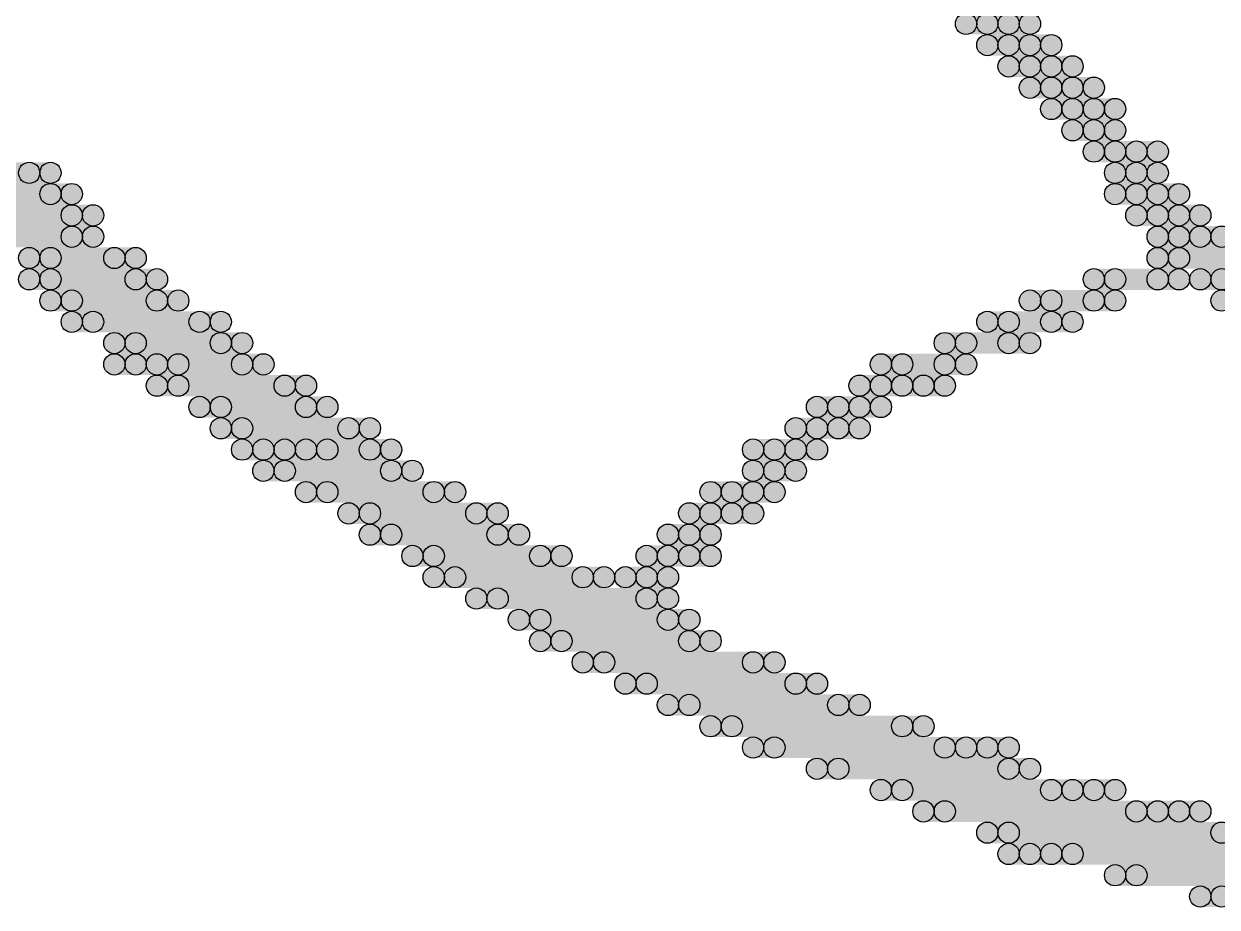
# Model space of a CAD drawing. Header units: millimetres. Extents: x 0 to 137, y 0 to 37.
# Drawn here: x 128.238 to 129.662, y 2.426 to 3.48 of the extents above; entities that cross this region are included whole.
import ezdxf

# ---------------------------------------------------------------- set-up
doc = ezdxf.new("R2010")
doc.units = ezdxf.units.MM
doc.layers.add('TopLayer', color=1, linetype='Continuous')
doc.layers.add('TopSolder', color=216, linetype='Continuous')

msp = doc.modelspace()

# ---------------------------------------------------------------- hatches: boundary and pattern name
at = {"layer": 'TopLayer'}
h = msp.add_hatch(color=1, dxfattribs=at)
edge = h.paths.add_edge_path()
edge.add_arc((129.3876, 3.4798), 0.0127, 0, 360)
for points in [[(129.3876, 3.4671), (129.3876, 3.4925), (129.4384, 3.4925), (129.4384, 3.4671)], [(129.413, 3.4417), (129.413, 3.4671), (129.4638, 3.4671), (129.4638, 3.4417)], [(129.4384, 3.4163), (129.4384, 3.4417), (129.4892, 3.4417), (129.4892, 3.4163)], [(129.4638, 3.3909), (129.4638, 3.4163), (129.5146, 3.4163), (129.5146, 3.3909)], [(129.4892, 3.3655), (129.4892, 3.3909), (129.54, 3.3909), (129.54, 3.3655)], [(129.5146, 3.3401), (129.5146, 3.3655), (129.54, 3.3655), (129.54, 3.3401)], [(129.54, 3.3147), (129.54, 3.3401), (129.5908, 3.3401), (129.5908, 3.3147)], [(128.143, 3.2893), (128.143, 3.3147), (128.27, 3.3147), (128.27, 3.2893)], [(129.5654, 3.2893), (129.5654, 3.3147), (129.5908, 3.3147), (129.5908, 3.2893)], [(128.1684, 3.2639), (128.1684, 3.2893), (128.2954, 3.2893), (128.2954, 3.2639)], [(129.5654, 3.2639), (129.5654, 3.2893), (129.6162, 3.2893), (129.6162, 3.2639)], [(128.1684, 3.2385), (128.1684, 3.2639), (128.3208, 3.2639), (128.3208, 3.2385)], [(129.5908, 3.2385), (129.5908, 3.2639), (129.6416, 3.2639), (129.6416, 3.2385)], [(128.2192, 3.2131), (128.2192, 3.2385), (128.3208, 3.2385), (128.3208, 3.2131)], [(129.6162, 3.2131), (129.6162, 3.2385), (129.667, 3.2385), (129.667, 3.2131)], [(128.27, 3.1877), (128.27, 3.2131), (128.3716, 3.2131), (128.3716, 3.1877)], [(129.6162, 3.1877), (129.6162, 3.2131), (129.7178, 3.2131), (129.7178, 3.1877)], [(128.27, 3.1623), (128.27, 3.1877), (128.397, 3.1877), (128.397, 3.1623)], [(129.54, 3.1623), (129.54, 3.1877), (129.6162, 3.1877), (129.6162, 3.1623)], [(128.2954, 3.1369), (128.2954, 3.1623), (128.4224, 3.1623), (128.4224, 3.1369)], [(129.4638, 3.1369), (129.4638, 3.1623), (129.54, 3.1623), (129.54, 3.1369)], [(128.3208, 3.1115), (128.3208, 3.1369), (128.4732, 3.1369), (128.4732, 3.1115)], [(129.413, 3.1115), (129.413, 3.1369), (129.4892, 3.1369), (129.4892, 3.1115)], [(128.3716, 3.0861), (128.3716, 3.1115), (128.4986, 3.1115), (128.4986, 3.0861)], [(129.3622, 3.0861), (129.3622, 3.1115), (129.4384, 3.1115), (129.4384, 3.0861)], [(128.3716, 3.0607), (128.3716, 3.0861), (128.397, 3.0861), (128.397, 3.0607)], [(128.4224, 3.0607), (128.4224, 3.0861), (128.524, 3.0861), (128.524, 3.0607)], [(129.286, 3.0607), (129.286, 3.0861), (129.3622, 3.0861), (129.3622, 3.0607)], [(128.4224, 3.0353), (128.4224, 3.0607), (128.5748, 3.0607), (128.5748, 3.0353)], [(129.2606, 3.0353), (129.2606, 3.0607), (129.286, 3.0607), (129.286, 3.0353)], [(129.3114, 3.0353), (129.3114, 3.0607), (129.3368, 3.0607), (129.3368, 3.0353)], [(128.4732, 3.0099), (128.4732, 3.0353), (128.6002, 3.0353), (128.6002, 3.0099)], [(129.2098, 3.0099), (129.2098, 3.0353), (129.2606, 3.0353), (129.2606, 3.0099)], [(128.4986, 2.9845), (128.4986, 3.0099), (128.651, 3.0099), (128.651, 2.9845)], [(129.1844, 2.9845), (129.1844, 3.0099), (129.2352, 3.0099), (129.2352, 2.9845)], [(128.524, 2.9591), (128.524, 2.9845), (128.5748, 2.9845), (128.5748, 2.9591)], [(128.6002, 2.9591), (128.6002, 2.9845), (128.6764, 2.9845), (128.6764, 2.9591)], [(129.1336, 2.9591), (129.1336, 2.9845), (129.1844, 2.9845), (129.1844, 2.9591)], [(128.5494, 2.9337), (128.5494, 2.9591), (128.7018, 2.9591), (128.7018, 2.9337)], [(129.1336, 2.9337), (129.1336, 2.9591), (129.159, 2.9591), (129.159, 2.9337)], [(128.6002, 2.9083), (128.6002, 2.9337), (128.7526, 2.9337), (128.7526, 2.9083)], [(129.0828, 2.9083), (129.0828, 2.9337), (129.1336, 2.9337), (129.1336, 2.9083)], [(128.651, 2.8829), (128.651, 2.9083), (128.8034, 2.9083), (128.8034, 2.8829)], [(129.0574, 2.8829), (129.0574, 2.9083), (129.1082, 2.9083), (129.1082, 2.8829)], [(128.6764, 2.8575), (128.6764, 2.8829), (128.8288, 2.8829), (128.8288, 2.8575)], [(129.032, 2.8575), (129.032, 2.8829), (129.0574, 2.8829), (129.0574, 2.8575)], [(128.7272, 2.8321), (128.7272, 2.8575), (128.8796, 2.8575), (128.8796, 2.8321)], [(129.0066, 2.8321), (129.0066, 2.8575), (129.0574, 2.8575), (129.0574, 2.8321)], [(128.7526, 2.8067), (128.7526, 2.8321), (128.9304, 2.8321), (128.9304, 2.8067)], [(128.9812, 2.8067), (128.9812, 2.8321), (129.0066, 2.8321), (129.0066, 2.8067)], [(128.8034, 2.7813), (128.8034, 2.8067), (129.0066, 2.8067), (129.0066, 2.7813)], [(128.8542, 2.7559), (128.8542, 2.7813), (129.032, 2.7813), (129.032, 2.7559)], [(128.8796, 2.7305), (128.8796, 2.7559), (129.0574, 2.7559), (129.0574, 2.7305)], [(128.9304, 2.7051), (128.9304, 2.7305), (129.1336, 2.7305), (129.1336, 2.7051)], [(128.9812, 2.6797), (128.9812, 2.7051), (129.1844, 2.7051), (129.1844, 2.6797)], [(129.032, 2.6543), (129.032, 2.6797), (129.2352, 2.6797), (129.2352, 2.6543)], [(129.0828, 2.6289), (129.0828, 2.6543), (129.3114, 2.6543), (129.3114, 2.6289)], [(129.1336, 2.6035), (129.1336, 2.6289), (129.3622, 2.6289), (129.3622, 2.6035)], [(129.3876, 2.6035), (129.3876, 2.6289), (129.413, 2.6289), (129.413, 2.6035)], [(129.2098, 2.5781), (129.2098, 2.6035), (129.4384, 2.6035), (129.4384, 2.5781)], [(129.286, 2.5527), (129.286, 2.5781), (129.4892, 2.5781), (129.4892, 2.5527)], [(129.5146, 2.5527), (129.5146, 2.5781), (129.54, 2.5781), (129.54, 2.5527)], [(129.3368, 2.5273), (129.3368, 2.5527), (129.5908, 2.5527), (129.5908, 2.5273)], [(129.6162, 2.5273), (129.6162, 2.5527), (129.6416, 2.5527), (129.6416, 2.5273)], [(129.413, 2.5019), (129.413, 2.5273), (129.6924, 2.5273), (129.6924, 2.5019)], [(129.4384, 2.4765), (129.4384, 2.5019), (129.4638, 2.5019), (129.4638, 2.4765)], [(129.4892, 2.4765), (129.4892, 2.5019), (129.794, 2.5019), (129.794, 2.4765)], [(129.5654, 2.4511), (129.5654, 2.4765), (129.9972, 2.4765), (129.9972, 2.4511)]]:
    msp.add_hatch(color=1, dxfattribs=at).paths.add_polyline_path(points)
h = msp.add_hatch(color=1, dxfattribs=at)
edge = h.paths.add_edge_path()
edge.add_arc((129.4384, 3.4798), 0.0127, 0, 360)
h = msp.add_hatch(color=1, dxfattribs=at)
edge = h.paths.add_edge_path()
edge.add_arc((129.413, 3.4544), 0.0127, 0, 360)
h = msp.add_hatch(color=1, dxfattribs=at)
edge = h.paths.add_edge_path()
edge.add_arc((129.4638, 3.4544), 0.0127, 0, 360)
h = msp.add_hatch(color=1, dxfattribs=at)
edge = h.paths.add_edge_path()
edge.add_arc((129.4384, 3.429), 0.0127, 0, 360)
h = msp.add_hatch(color=1, dxfattribs=at)
edge = h.paths.add_edge_path()
edge.add_arc((129.4892, 3.429), 0.0127, 0, 360)
h = msp.add_hatch(color=1, dxfattribs=at)
edge = h.paths.add_edge_path()
edge.add_arc((129.4638, 3.4036), 0.0127, 0, 360)
h = msp.add_hatch(color=1, dxfattribs=at)
edge = h.paths.add_edge_path()
edge.add_arc((129.5146, 3.4036), 0.0127, 0, 360)
h = msp.add_hatch(color=1, dxfattribs=at)
edge = h.paths.add_edge_path()
edge.add_arc((129.4892, 3.3782), 0.0127, 0, 360)
h = msp.add_hatch(color=1, dxfattribs=at)
edge = h.paths.add_edge_path()
edge.add_arc((129.54, 3.3782), 0.0127, 0, 360)
h = msp.add_hatch(color=1, dxfattribs=at)
edge = h.paths.add_edge_path()
edge.add_arc((129.5146, 3.3528), 0.0127, 0, 360)
h = msp.add_hatch(color=1, dxfattribs=at)
edge = h.paths.add_edge_path()
edge.add_arc((129.54, 3.3528), 0.0127, 0, 360)
h = msp.add_hatch(color=1, dxfattribs=at)
edge = h.paths.add_edge_path()
edge.add_arc((129.54, 3.3274), 0.0127, 0, 360)
h = msp.add_hatch(color=1, dxfattribs=at)
edge = h.paths.add_edge_path()
edge.add_arc((129.5908, 3.3274), 0.0127, 0, 360)
h = msp.add_hatch(color=1, dxfattribs=at)
edge = h.paths.add_edge_path()
edge.add_arc((128.27, 3.302), 0.0127, 0, 360)
h = msp.add_hatch(color=1, dxfattribs=at)
edge = h.paths.add_edge_path()
edge.add_arc((129.5654, 3.302), 0.0127, 0, 360)
h = msp.add_hatch(color=1, dxfattribs=at)
edge = h.paths.add_edge_path()
edge.add_arc((129.5908, 3.302), 0.0127, 0, 360)
h = msp.add_hatch(color=1, dxfattribs=at)
edge = h.paths.add_edge_path()
edge.add_arc((128.2954, 3.2766), 0.0127, 0, 360)
h = msp.add_hatch(color=1, dxfattribs=at)
edge = h.paths.add_edge_path()
edge.add_arc((129.5654, 3.2766), 0.0127, 0, 360)
h = msp.add_hatch(color=1, dxfattribs=at)
edge = h.paths.add_edge_path()
edge.add_arc((129.6162, 3.2766), 0.0127, 0, 360)
h = msp.add_hatch(color=1, dxfattribs=at)
edge = h.paths.add_edge_path()
edge.add_arc((128.3208, 3.2512), 0.0127, 0, 360)
h = msp.add_hatch(color=1, dxfattribs=at)
edge = h.paths.add_edge_path()
edge.add_arc((129.5908, 3.2512), 0.0127, 0, 360)
h = msp.add_hatch(color=1, dxfattribs=at)
edge = h.paths.add_edge_path()
edge.add_arc((129.6416, 3.2512), 0.0127, 0, 360)
h = msp.add_hatch(color=1, dxfattribs=at)
edge = h.paths.add_edge_path()
edge.add_arc((128.3208, 3.2258), 0.0127, 0, 360)
h = msp.add_hatch(color=1, dxfattribs=at)
edge = h.paths.add_edge_path()
edge.add_arc((129.6162, 3.2258), 0.0127, 0, 360)
h = msp.add_hatch(color=1, dxfattribs=at)
edge = h.paths.add_edge_path()
edge.add_arc((129.667, 3.2258), 0.0127, 0, 360)
h = msp.add_hatch(color=1, dxfattribs=at)
edge = h.paths.add_edge_path()
edge.add_arc((128.27, 3.2004), 0.0127, 0, 360)
h = msp.add_hatch(color=1, dxfattribs=at)
edge = h.paths.add_edge_path()
edge.add_arc((128.3716, 3.2004), 0.0127, 0, 360)
h = msp.add_hatch(color=1, dxfattribs=at)
edge = h.paths.add_edge_path()
edge.add_arc((129.6162, 3.2004), 0.0127, 0, 360)
h = msp.add_hatch(color=1, dxfattribs=at)
edge = h.paths.add_edge_path()
edge.add_arc((128.27, 3.175), 0.0127, 0, 360)
h = msp.add_hatch(color=1, dxfattribs=at)
edge = h.paths.add_edge_path()
edge.add_arc((128.397, 3.175), 0.0127, 0, 360)
h = msp.add_hatch(color=1, dxfattribs=at)
edge = h.paths.add_edge_path()
edge.add_arc((129.54, 3.175), 0.0127, 0, 360)
h = msp.add_hatch(color=1, dxfattribs=at)
edge = h.paths.add_edge_path()
edge.add_arc((129.6162, 3.175), 0.0127, 0, 360)
h = msp.add_hatch(color=1, dxfattribs=at)
edge = h.paths.add_edge_path()
edge.add_arc((129.667, 3.175), 0.0127, 0, 360)
h = msp.add_hatch(color=1, dxfattribs=at)
edge = h.paths.add_edge_path()
edge.add_arc((128.2954, 3.1496), 0.0127, 0, 360)
h = msp.add_hatch(color=1, dxfattribs=at)
edge = h.paths.add_edge_path()
edge.add_arc((128.4224, 3.1496), 0.0127, 0, 360)
h = msp.add_hatch(color=1, dxfattribs=at)
edge = h.paths.add_edge_path()
edge.add_arc((129.4638, 3.1496), 0.0127, 0, 360)
h = msp.add_hatch(color=1, dxfattribs=at)
edge = h.paths.add_edge_path()
edge.add_arc((129.54, 3.1496), 0.0127, 0, 360)
h = msp.add_hatch(color=1, dxfattribs=at)
edge = h.paths.add_edge_path()
edge.add_arc((128.3208, 3.1242), 0.0127, 0, 360)
h = msp.add_hatch(color=1, dxfattribs=at)
edge = h.paths.add_edge_path()
edge.add_arc((128.4732, 3.1242), 0.0127, 0, 360)
h = msp.add_hatch(color=1, dxfattribs=at)
edge = h.paths.add_edge_path()
edge.add_arc((129.413, 3.1242), 0.0127, 0, 360)
h = msp.add_hatch(color=1, dxfattribs=at)
edge = h.paths.add_edge_path()
edge.add_arc((129.4892, 3.1242), 0.0127, 0, 360)
h = msp.add_hatch(color=1, dxfattribs=at)
edge = h.paths.add_edge_path()
edge.add_arc((128.3716, 3.0988), 0.0127, 0, 360)
h = msp.add_hatch(color=1, dxfattribs=at)
edge = h.paths.add_edge_path()
edge.add_arc((128.4986, 3.0988), 0.0127, 0, 360)
h = msp.add_hatch(color=1, dxfattribs=at)
edge = h.paths.add_edge_path()
edge.add_arc((129.3622, 3.0988), 0.0127, 0, 360)
h = msp.add_hatch(color=1, dxfattribs=at)
edge = h.paths.add_edge_path()
edge.add_arc((129.4384, 3.0988), 0.0127, 0, 360)
h = msp.add_hatch(color=1, dxfattribs=at)
edge = h.paths.add_edge_path()
edge.add_arc((128.3716, 3.0734), 0.0127, 0, 360)
h = msp.add_hatch(color=1, dxfattribs=at)
edge = h.paths.add_edge_path()
edge.add_arc((128.397, 3.0734), 0.0127, 0, 360)
h = msp.add_hatch(color=1, dxfattribs=at)
edge = h.paths.add_edge_path()
edge.add_arc((128.4224, 3.0734), 0.0127, 0, 360)
h = msp.add_hatch(color=1, dxfattribs=at)
edge = h.paths.add_edge_path()
edge.add_arc((128.524, 3.0734), 0.0127, 0, 360)
h = msp.add_hatch(color=1, dxfattribs=at)
edge = h.paths.add_edge_path()
edge.add_arc((129.286, 3.0734), 0.0127, 0, 360)
h = msp.add_hatch(color=1, dxfattribs=at)
edge = h.paths.add_edge_path()
edge.add_arc((129.3622, 3.0734), 0.0127, 0, 360)
h = msp.add_hatch(color=1, dxfattribs=at)
edge = h.paths.add_edge_path()
edge.add_arc((128.4224, 3.048), 0.0127, 0, 360)
h = msp.add_hatch(color=1, dxfattribs=at)
edge = h.paths.add_edge_path()
edge.add_arc((128.5748, 3.048), 0.0127, 0, 360)
h = msp.add_hatch(color=1, dxfattribs=at)
edge = h.paths.add_edge_path()
edge.add_arc((129.2606, 3.048), 0.0127, 0, 360)
h = msp.add_hatch(color=1, dxfattribs=at)
edge = h.paths.add_edge_path()
edge.add_arc((129.286, 3.048), 0.0127, 0, 360)
h = msp.add_hatch(color=1, dxfattribs=at)
edge = h.paths.add_edge_path()
edge.add_arc((129.3114, 3.048), 0.0127, 0, 360)
h = msp.add_hatch(color=1, dxfattribs=at)
edge = h.paths.add_edge_path()
edge.add_arc((129.3368, 3.048), 0.0127, 0, 360)
h = msp.add_hatch(color=1, dxfattribs=at)
edge = h.paths.add_edge_path()
edge.add_arc((128.4732, 3.0226), 0.0127, 0, 360)
h = msp.add_hatch(color=1, dxfattribs=at)
edge = h.paths.add_edge_path()
edge.add_arc((128.6002, 3.0226), 0.0127, 0, 360)
h = msp.add_hatch(color=1, dxfattribs=at)
edge = h.paths.add_edge_path()
edge.add_arc((129.2098, 3.0226), 0.0127, 0, 360)
h = msp.add_hatch(color=1, dxfattribs=at)
edge = h.paths.add_edge_path()
edge.add_arc((129.2606, 3.0226), 0.0127, 0, 360)
h = msp.add_hatch(color=1, dxfattribs=at)
edge = h.paths.add_edge_path()
edge.add_arc((128.4986, 2.9972), 0.0127, 0, 360)
h = msp.add_hatch(color=1, dxfattribs=at)
edge = h.paths.add_edge_path()
edge.add_arc((128.651, 2.9972), 0.0127, 0, 360)
h = msp.add_hatch(color=1, dxfattribs=at)
edge = h.paths.add_edge_path()
edge.add_arc((129.1844, 2.9972), 0.0127, 0, 360)
h = msp.add_hatch(color=1, dxfattribs=at)
edge = h.paths.add_edge_path()
edge.add_arc((129.2352, 2.9972), 0.0127, 0, 360)
h = msp.add_hatch(color=1, dxfattribs=at)
edge = h.paths.add_edge_path()
edge.add_arc((128.524, 2.9718), 0.0127, 0, 360)
h = msp.add_hatch(color=1, dxfattribs=at)
edge = h.paths.add_edge_path()
edge.add_arc((128.5748, 2.9718), 0.0127, 0, 360)
h = msp.add_hatch(color=1, dxfattribs=at)
edge = h.paths.add_edge_path()
edge.add_arc((128.6002, 2.9718), 0.0127, 0, 360)
h = msp.add_hatch(color=1, dxfattribs=at)
edge = h.paths.add_edge_path()
edge.add_arc((128.6764, 2.9718), 0.0127, 0, 360)
h = msp.add_hatch(color=1, dxfattribs=at)
edge = h.paths.add_edge_path()
edge.add_arc((129.1336, 2.9718), 0.0127, 0, 360)
h = msp.add_hatch(color=1, dxfattribs=at)
edge = h.paths.add_edge_path()
edge.add_arc((129.1844, 2.9718), 0.0127, 0, 360)
h = msp.add_hatch(color=1, dxfattribs=at)
edge = h.paths.add_edge_path()
edge.add_arc((128.5494, 2.9464), 0.0127, 0, 360)
h = msp.add_hatch(color=1, dxfattribs=at)
edge = h.paths.add_edge_path()
edge.add_arc((128.7018, 2.9464), 0.0127, 0, 360)
h = msp.add_hatch(color=1, dxfattribs=at)
edge = h.paths.add_edge_path()
edge.add_arc((129.1336, 2.9464), 0.0127, 0, 360)
h = msp.add_hatch(color=1, dxfattribs=at)
edge = h.paths.add_edge_path()
edge.add_arc((129.159, 2.9464), 0.0127, 0, 360)
h = msp.add_hatch(color=1, dxfattribs=at)
edge = h.paths.add_edge_path()
edge.add_arc((128.6002, 2.921), 0.0127, 0, 360)
h = msp.add_hatch(color=1, dxfattribs=at)
edge = h.paths.add_edge_path()
edge.add_arc((128.7526, 2.921), 0.0127, 0, 360)
h = msp.add_hatch(color=1, dxfattribs=at)
edge = h.paths.add_edge_path()
edge.add_arc((129.0828, 2.921), 0.0127, 0, 360)
h = msp.add_hatch(color=1, dxfattribs=at)
edge = h.paths.add_edge_path()
edge.add_arc((129.1336, 2.921), 0.0127, 0, 360)
h = msp.add_hatch(color=1, dxfattribs=at)
edge = h.paths.add_edge_path()
edge.add_arc((128.651, 2.8956), 0.0127, 0, 360)
h = msp.add_hatch(color=1, dxfattribs=at)
edge = h.paths.add_edge_path()
edge.add_arc((128.8034, 2.8956), 0.0127, 0, 360)
h = msp.add_hatch(color=1, dxfattribs=at)
edge = h.paths.add_edge_path()
edge.add_arc((129.0574, 2.8956), 0.0127, 0, 360)
h = msp.add_hatch(color=1, dxfattribs=at)
edge = h.paths.add_edge_path()
edge.add_arc((129.1082, 2.8956), 0.0127, 0, 360)
h = msp.add_hatch(color=1, dxfattribs=at)
edge = h.paths.add_edge_path()
edge.add_arc((128.6764, 2.8702), 0.0127, 0, 360)
h = msp.add_hatch(color=1, dxfattribs=at)
edge = h.paths.add_edge_path()
edge.add_arc((128.8288, 2.8702), 0.0127, 0, 360)
h = msp.add_hatch(color=1, dxfattribs=at)
edge = h.paths.add_edge_path()
edge.add_arc((129.032, 2.8702), 0.0127, 0, 360)
h = msp.add_hatch(color=1, dxfattribs=at)
edge = h.paths.add_edge_path()
edge.add_arc((129.0574, 2.8702), 0.0127, 0, 360)
h = msp.add_hatch(color=1, dxfattribs=at)
edge = h.paths.add_edge_path()
edge.add_arc((128.7272, 2.8448), 0.0127, 0, 360)
h = msp.add_hatch(color=1, dxfattribs=at)
edge = h.paths.add_edge_path()
edge.add_arc((128.8796, 2.8448), 0.0127, 0, 360)
h = msp.add_hatch(color=1, dxfattribs=at)
edge = h.paths.add_edge_path()
edge.add_arc((129.0066, 2.8448), 0.0127, 0, 360)
h = msp.add_hatch(color=1, dxfattribs=at)
edge = h.paths.add_edge_path()
edge.add_arc((129.0574, 2.8448), 0.0127, 0, 360)
h = msp.add_hatch(color=1, dxfattribs=at)
edge = h.paths.add_edge_path()
edge.add_arc((128.7526, 2.8194), 0.0127, 0, 360)
h = msp.add_hatch(color=1, dxfattribs=at)
edge = h.paths.add_edge_path()
edge.add_arc((128.9304, 2.8194), 0.0127, 0, 360)
h = msp.add_hatch(color=1, dxfattribs=at)
edge = h.paths.add_edge_path()
edge.add_arc((128.9812, 2.8194), 0.0127, 0, 360)
h = msp.add_hatch(color=1, dxfattribs=at)
edge = h.paths.add_edge_path()
edge.add_arc((129.0066, 2.8194), 0.0127, 0, 360)
h = msp.add_hatch(color=1, dxfattribs=at)
edge = h.paths.add_edge_path()
edge.add_arc((128.8034, 2.794), 0.0127, 0, 360)
h = msp.add_hatch(color=1, dxfattribs=at)
edge = h.paths.add_edge_path()
edge.add_arc((129.0066, 2.794), 0.0127, 0, 360)
h = msp.add_hatch(color=1, dxfattribs=at)
edge = h.paths.add_edge_path()
edge.add_arc((128.8542, 2.7686), 0.0127, 0, 360)
h = msp.add_hatch(color=1, dxfattribs=at)
edge = h.paths.add_edge_path()
edge.add_arc((129.032, 2.7686), 0.0127, 0, 360)
h = msp.add_hatch(color=1, dxfattribs=at)
edge = h.paths.add_edge_path()
edge.add_arc((128.8796, 2.7432), 0.0127, 0, 360)
h = msp.add_hatch(color=1, dxfattribs=at)
edge = h.paths.add_edge_path()
edge.add_arc((129.0574, 2.7432), 0.0127, 0, 360)
h = msp.add_hatch(color=1, dxfattribs=at)
edge = h.paths.add_edge_path()
edge.add_arc((128.9304, 2.7178), 0.0127, 0, 360)
h = msp.add_hatch(color=1, dxfattribs=at)
edge = h.paths.add_edge_path()
edge.add_arc((129.1336, 2.7178), 0.0127, 0, 360)
h = msp.add_hatch(color=1, dxfattribs=at)
edge = h.paths.add_edge_path()
edge.add_arc((128.9812, 2.6924), 0.0127, 0, 360)
h = msp.add_hatch(color=1, dxfattribs=at)
edge = h.paths.add_edge_path()
edge.add_arc((129.1844, 2.6924), 0.0127, 0, 360)
h = msp.add_hatch(color=1, dxfattribs=at)
edge = h.paths.add_edge_path()
edge.add_arc((129.032, 2.667), 0.0127, 0, 360)
h = msp.add_hatch(color=1, dxfattribs=at)
edge = h.paths.add_edge_path()
edge.add_arc((129.2352, 2.667), 0.0127, 0, 360)
h = msp.add_hatch(color=1, dxfattribs=at)
edge = h.paths.add_edge_path()
edge.add_arc((129.0828, 2.6416), 0.0127, 0, 360)
h = msp.add_hatch(color=1, dxfattribs=at)
edge = h.paths.add_edge_path()
edge.add_arc((129.3114, 2.6416), 0.0127, 0, 360)
h = msp.add_hatch(color=1, dxfattribs=at)
edge = h.paths.add_edge_path()
edge.add_arc((129.1336, 2.6162), 0.0127, 0, 360)
h = msp.add_hatch(color=1, dxfattribs=at)
edge = h.paths.add_edge_path()
edge.add_arc((129.3622, 2.6162), 0.0127, 0, 360)
h = msp.add_hatch(color=1, dxfattribs=at)
edge = h.paths.add_edge_path()
edge.add_arc((129.3876, 2.6162), 0.0127, 0, 360)
h = msp.add_hatch(color=1, dxfattribs=at)
edge = h.paths.add_edge_path()
edge.add_arc((129.413, 2.6162), 0.0127, 0, 360)
h = msp.add_hatch(color=1, dxfattribs=at)
edge = h.paths.add_edge_path()
edge.add_arc((129.2098, 2.5908), 0.0127, 0, 360)
h = msp.add_hatch(color=1, dxfattribs=at)
edge = h.paths.add_edge_path()
edge.add_arc((129.4384, 2.5908), 0.0127, 0, 360)
h = msp.add_hatch(color=1, dxfattribs=at)
edge = h.paths.add_edge_path()
edge.add_arc((129.286, 2.5654), 0.0127, 0, 360)
h = msp.add_hatch(color=1, dxfattribs=at)
edge = h.paths.add_edge_path()
edge.add_arc((129.4892, 2.5654), 0.0127, 0, 360)
h = msp.add_hatch(color=1, dxfattribs=at)
edge = h.paths.add_edge_path()
edge.add_arc((129.5146, 2.5654), 0.0127, 0, 360)
h = msp.add_hatch(color=1, dxfattribs=at)
edge = h.paths.add_edge_path()
edge.add_arc((129.54, 2.5654), 0.0127, 0, 360)
h = msp.add_hatch(color=1, dxfattribs=at)
edge = h.paths.add_edge_path()
edge.add_arc((129.3368, 2.54), 0.0127, 0, 360)
h = msp.add_hatch(color=1, dxfattribs=at)
edge = h.paths.add_edge_path()
edge.add_arc((129.5908, 2.54), 0.0127, 0, 360)
h = msp.add_hatch(color=1, dxfattribs=at)
edge = h.paths.add_edge_path()
edge.add_arc((129.6162, 2.54), 0.0127, 0, 360)
h = msp.add_hatch(color=1, dxfattribs=at)
edge = h.paths.add_edge_path()
edge.add_arc((129.6416, 2.54), 0.0127, 0, 360)
h = msp.add_hatch(color=1, dxfattribs=at)
edge = h.paths.add_edge_path()
edge.add_arc((129.413, 2.5146), 0.0127, 0, 360)
h = msp.add_hatch(color=1, dxfattribs=at)
edge = h.paths.add_edge_path()
edge.add_arc((129.4384, 2.4892), 0.0127, 0, 360)
h = msp.add_hatch(color=1, dxfattribs=at)
edge = h.paths.add_edge_path()
edge.add_arc((129.4638, 2.4892), 0.0127, 0, 360)
h = msp.add_hatch(color=1, dxfattribs=at)
edge = h.paths.add_edge_path()
edge.add_arc((129.4892, 2.4892), 0.0127, 0, 360)
h = msp.add_hatch(color=1, dxfattribs=at)
edge = h.paths.add_edge_path()
edge.add_arc((129.5654, 2.4638), 0.0127, 0, 360)
h = msp.add_hatch(color=1, dxfattribs=at)
edge = h.paths.add_edge_path()
edge.add_arc((129.667, 2.4384), 0.0127, 0, 360)
at = {"layer": 'TopSolder'}
h = msp.add_hatch(color=216, dxfattribs=at)
edge = h.paths.add_edge_path()
edge.add_arc((129.3622, 3.4798), 0.0127, 0, 360)
for points in [[(129.3622, 3.4671), (129.3622, 3.4925), (129.413, 3.4925), (129.413, 3.4671)], [(129.3876, 3.4417), (129.3876, 3.4671), (129.4384, 3.4671), (129.4384, 3.4417)], [(129.413, 3.4163), (129.413, 3.4417), (129.4638, 3.4417), (129.4638, 3.4163)], [(129.4384, 3.3909), (129.4384, 3.4163), (129.4892, 3.4163), (129.4892, 3.3909)], [(129.4638, 3.3655), (129.4638, 3.3909), (129.5146, 3.3909), (129.5146, 3.3655)], [(129.4892, 3.3401), (129.4892, 3.3655), (129.5146, 3.3655), (129.5146, 3.3401)], [(129.5146, 3.3147), (129.5146, 3.3401), (129.5654, 3.3401), (129.5654, 3.3147)], [(128.1176, 3.2893), (128.1176, 3.3147), (128.2446, 3.3147), (128.2446, 3.2893)], [(129.54, 3.2893), (129.54, 3.3147), (129.5654, 3.3147), (129.5654, 3.2893)], [(128.143, 3.2639), (128.143, 3.2893), (128.27, 3.2893), (128.27, 3.2639)], [(129.54, 3.2639), (129.54, 3.2893), (129.5908, 3.2893), (129.5908, 3.2639)], [(128.143, 3.2385), (128.143, 3.2639), (128.2954, 3.2639), (128.2954, 3.2385)], [(129.5654, 3.2385), (129.5654, 3.2639), (129.6162, 3.2639), (129.6162, 3.2385)], [(128.1938, 3.2131), (128.1938, 3.2385), (128.2954, 3.2385), (128.2954, 3.2131)], [(129.5908, 3.2131), (129.5908, 3.2385), (129.6416, 3.2385), (129.6416, 3.2131)], [(128.2446, 3.1877), (128.2446, 3.2131), (128.3462, 3.2131), (128.3462, 3.1877)], [(129.5908, 3.1877), (129.5908, 3.2131), (129.6924, 3.2131), (129.6924, 3.1877)], [(128.2446, 3.1623), (128.2446, 3.1877), (128.3716, 3.1877), (128.3716, 3.1623)], [(129.5146, 3.1623), (129.5146, 3.1877), (129.5908, 3.1877), (129.5908, 3.1623)], [(129.6416, 3.1623), (129.6416, 3.1877), (129.6924, 3.1877), (129.6924, 3.1623)], [(128.27, 3.1369), (128.27, 3.1623), (128.397, 3.1623), (128.397, 3.1369)], [(129.4384, 3.1369), (129.4384, 3.1623), (129.5146, 3.1623), (129.5146, 3.1369)], [(128.2954, 3.1115), (128.2954, 3.1369), (128.4478, 3.1369), (128.4478, 3.1115)], [(129.3876, 3.1115), (129.3876, 3.1369), (129.4638, 3.1369), (129.4638, 3.1115)], [(128.3462, 3.0861), (128.3462, 3.1115), (128.4732, 3.1115), (128.4732, 3.0861)], [(129.3368, 3.0861), (129.3368, 3.1115), (129.413, 3.1115), (129.413, 3.0861)], [(128.3462, 3.0607), (128.3462, 3.0861), (128.3716, 3.0861), (128.3716, 3.0607)], [(128.397, 3.0607), (128.397, 3.0861), (128.4986, 3.0861), (128.4986, 3.0607)], [(129.2606, 3.0607), (129.2606, 3.0861), (129.3368, 3.0861), (129.3368, 3.0607)], [(128.397, 3.0353), (128.397, 3.0607), (128.5494, 3.0607), (128.5494, 3.0353)], [(129.2352, 3.0353), (129.2352, 3.0607), (129.2606, 3.0607), (129.2606, 3.0353)], [(129.286, 3.0353), (129.286, 3.0607), (129.3114, 3.0607), (129.3114, 3.0353)], [(128.4478, 3.0099), (128.4478, 3.0353), (128.5748, 3.0353), (128.5748, 3.0099)], [(129.1844, 3.0099), (129.1844, 3.0353), (129.2352, 3.0353), (129.2352, 3.0099)], [(128.4732, 2.9845), (128.4732, 3.0099), (128.6256, 3.0099), (128.6256, 2.9845)], [(129.159, 2.9845), (129.159, 3.0099), (129.2098, 3.0099), (129.2098, 2.9845)], [(128.4986, 2.9591), (128.4986, 2.9845), (128.5494, 2.9845), (128.5494, 2.9591)], [(128.5748, 2.9591), (128.5748, 2.9845), (128.651, 2.9845), (128.651, 2.9591)], [(129.1082, 2.9591), (129.1082, 2.9845), (129.159, 2.9845), (129.159, 2.9591)], [(128.524, 2.9337), (128.524, 2.9591), (128.6764, 2.9591), (128.6764, 2.9337)], [(129.1082, 2.9337), (129.1082, 2.9591), (129.1336, 2.9591), (129.1336, 2.9337)], [(128.5748, 2.9083), (128.5748, 2.9337), (128.7272, 2.9337), (128.7272, 2.9083)], [(129.0574, 2.9083), (129.0574, 2.9337), (129.1082, 2.9337), (129.1082, 2.9083)], [(128.6256, 2.8829), (128.6256, 2.9083), (128.778, 2.9083), (128.778, 2.8829)], [(129.032, 2.8829), (129.032, 2.9083), (129.0828, 2.9083), (129.0828, 2.8829)], [(128.651, 2.8575), (128.651, 2.8829), (128.8034, 2.8829), (128.8034, 2.8575)], [(129.0066, 2.8575), (129.0066, 2.8829), (129.032, 2.8829), (129.032, 2.8575)], [(128.7018, 2.8321), (128.7018, 2.8575), (128.8542, 2.8575), (128.8542, 2.8321)], [(128.9812, 2.8321), (128.9812, 2.8575), (129.032, 2.8575), (129.032, 2.8321)], [(128.7272, 2.8067), (128.7272, 2.8321), (128.905, 2.8321), (128.905, 2.8067)], [(128.9558, 2.8067), (128.9558, 2.8321), (128.9812, 2.8321), (128.9812, 2.8067)], [(128.778, 2.7813), (128.778, 2.8067), (128.9812, 2.8067), (128.9812, 2.7813)], [(128.8288, 2.7559), (128.8288, 2.7813), (129.0066, 2.7813), (129.0066, 2.7559)], [(128.8542, 2.7305), (128.8542, 2.7559), (129.032, 2.7559), (129.032, 2.7305)], [(128.905, 2.7051), (128.905, 2.7305), (129.1082, 2.7305), (129.1082, 2.7051)], [(128.9558, 2.6797), (128.9558, 2.7051), (129.159, 2.7051), (129.159, 2.6797)], [(129.0066, 2.6543), (129.0066, 2.6797), (129.2098, 2.6797), (129.2098, 2.6543)], [(129.0574, 2.6289), (129.0574, 2.6543), (129.286, 2.6543), (129.286, 2.6289)], [(129.1082, 2.6035), (129.1082, 2.6289), (129.3368, 2.6289), (129.3368, 2.6035)], [(129.3622, 2.6035), (129.3622, 2.6289), (129.3876, 2.6289), (129.3876, 2.6035)], [(129.1844, 2.5781), (129.1844, 2.6035), (129.413, 2.6035), (129.413, 2.5781)], [(129.2606, 2.5527), (129.2606, 2.5781), (129.4638, 2.5781), (129.4638, 2.5527)], [(129.4892, 2.5527), (129.4892, 2.5781), (129.5146, 2.5781), (129.5146, 2.5527)], [(129.3114, 2.5273), (129.3114, 2.5527), (129.5654, 2.5527), (129.5654, 2.5273)], [(129.5908, 2.5273), (129.5908, 2.5527), (129.6162, 2.5527), (129.6162, 2.5273)], [(129.3876, 2.5019), (129.3876, 2.5273), (129.667, 2.5273), (129.667, 2.5019)], [(129.413, 2.4765), (129.413, 2.5019), (129.4384, 2.5019), (129.4384, 2.4765)], [(129.4638, 2.4765), (129.4638, 2.5019), (129.7686, 2.5019), (129.7686, 2.4765)], [(129.54, 2.4511), (129.54, 2.4765), (129.9718, 2.4765), (129.9718, 2.4511)], [(129.6416, 2.4257), (129.6416, 2.4511), (129.8956, 2.4511), (129.8956, 2.4257)]]:
    msp.add_hatch(color=216, dxfattribs=at).paths.add_polyline_path(points)
h = msp.add_hatch(color=216, dxfattribs=at)
edge = h.paths.add_edge_path()
edge.add_arc((129.413, 3.4798), 0.0127, 0, 360)
h = msp.add_hatch(color=216, dxfattribs=at)
edge = h.paths.add_edge_path()
edge.add_arc((129.3876, 3.4544), 0.0127, 0, 360)
h = msp.add_hatch(color=216, dxfattribs=at)
edge = h.paths.add_edge_path()
edge.add_arc((129.4384, 3.4544), 0.0127, 0, 360)
h = msp.add_hatch(color=216, dxfattribs=at)
edge = h.paths.add_edge_path()
edge.add_arc((129.413, 3.429), 0.0127, 0, 360)
h = msp.add_hatch(color=216, dxfattribs=at)
edge = h.paths.add_edge_path()
edge.add_arc((129.4638, 3.429), 0.0127, 0, 360)
h = msp.add_hatch(color=216, dxfattribs=at)
edge = h.paths.add_edge_path()
edge.add_arc((129.4384, 3.4036), 0.0127, 0, 360)
h = msp.add_hatch(color=216, dxfattribs=at)
edge = h.paths.add_edge_path()
edge.add_arc((129.4892, 3.4036), 0.0127, 0, 360)
h = msp.add_hatch(color=216, dxfattribs=at)
edge = h.paths.add_edge_path()
edge.add_arc((129.4638, 3.3782), 0.0127, 0, 360)
h = msp.add_hatch(color=216, dxfattribs=at)
edge = h.paths.add_edge_path()
edge.add_arc((129.5146, 3.3782), 0.0127, 0, 360)
h = msp.add_hatch(color=216, dxfattribs=at)
edge = h.paths.add_edge_path()
edge.add_arc((129.4892, 3.3528), 0.0127, 0, 360)
h = msp.add_hatch(color=216, dxfattribs=at)
edge = h.paths.add_edge_path()
edge.add_arc((129.5146, 3.3528), 0.0127, 0, 360)
h = msp.add_hatch(color=216, dxfattribs=at)
edge = h.paths.add_edge_path()
edge.add_arc((129.5146, 3.3274), 0.0127, 0, 360)
h = msp.add_hatch(color=216, dxfattribs=at)
edge = h.paths.add_edge_path()
edge.add_arc((129.5654, 3.3274), 0.0127, 0, 360)
h = msp.add_hatch(color=216, dxfattribs=at)
edge = h.paths.add_edge_path()
edge.add_arc((128.2446, 3.302), 0.0127, 0, 360)
h = msp.add_hatch(color=216, dxfattribs=at)
edge = h.paths.add_edge_path()
edge.add_arc((129.54, 3.302), 0.0127, 0, 360)
h = msp.add_hatch(color=216, dxfattribs=at)
edge = h.paths.add_edge_path()
edge.add_arc((129.5654, 3.302), 0.0127, 0, 360)
h = msp.add_hatch(color=216, dxfattribs=at)
edge = h.paths.add_edge_path()
edge.add_arc((128.27, 3.2766), 0.0127, 0, 360)
h = msp.add_hatch(color=216, dxfattribs=at)
edge = h.paths.add_edge_path()
edge.add_arc((129.54, 3.2766), 0.0127, 0, 360)
h = msp.add_hatch(color=216, dxfattribs=at)
edge = h.paths.add_edge_path()
edge.add_arc((129.5908, 3.2766), 0.0127, 0, 360)
h = msp.add_hatch(color=216, dxfattribs=at)
edge = h.paths.add_edge_path()
edge.add_arc((128.2954, 3.2512), 0.0127, 0, 360)
h = msp.add_hatch(color=216, dxfattribs=at)
edge = h.paths.add_edge_path()
edge.add_arc((129.5654, 3.2512), 0.0127, 0, 360)
h = msp.add_hatch(color=216, dxfattribs=at)
edge = h.paths.add_edge_path()
edge.add_arc((129.6162, 3.2512), 0.0127, 0, 360)
h = msp.add_hatch(color=216, dxfattribs=at)
edge = h.paths.add_edge_path()
edge.add_arc((128.2954, 3.2258), 0.0127, 0, 360)
h = msp.add_hatch(color=216, dxfattribs=at)
edge = h.paths.add_edge_path()
edge.add_arc((129.5908, 3.2258), 0.0127, 0, 360)
h = msp.add_hatch(color=216, dxfattribs=at)
edge = h.paths.add_edge_path()
edge.add_arc((129.6416, 3.2258), 0.0127, 0, 360)
h = msp.add_hatch(color=216, dxfattribs=at)
edge = h.paths.add_edge_path()
edge.add_arc((129.667, 3.2258), 0.0127, 0, 360)
h = msp.add_hatch(color=216, dxfattribs=at)
edge = h.paths.add_edge_path()
edge.add_arc((128.2446, 3.2004), 0.0127, 0, 360)
h = msp.add_hatch(color=216, dxfattribs=at)
edge = h.paths.add_edge_path()
edge.add_arc((128.3462, 3.2004), 0.0127, 0, 360)
h = msp.add_hatch(color=216, dxfattribs=at)
edge = h.paths.add_edge_path()
edge.add_arc((129.5908, 3.2004), 0.0127, 0, 360)
h = msp.add_hatch(color=216, dxfattribs=at)
edge = h.paths.add_edge_path()
edge.add_arc((128.2446, 3.175), 0.0127, 0, 360)
h = msp.add_hatch(color=216, dxfattribs=at)
edge = h.paths.add_edge_path()
edge.add_arc((128.3716, 3.175), 0.0127, 0, 360)
h = msp.add_hatch(color=216, dxfattribs=at)
edge = h.paths.add_edge_path()
edge.add_arc((129.5146, 3.175), 0.0127, 0, 360)
h = msp.add_hatch(color=216, dxfattribs=at)
edge = h.paths.add_edge_path()
edge.add_arc((129.5908, 3.175), 0.0127, 0, 360)
h = msp.add_hatch(color=216, dxfattribs=at)
edge = h.paths.add_edge_path()
edge.add_arc((129.6416, 3.175), 0.0127, 0, 360)
h = msp.add_hatch(color=216, dxfattribs=at)
edge = h.paths.add_edge_path()
edge.add_arc((128.27, 3.1496), 0.0127, 0, 360)
h = msp.add_hatch(color=216, dxfattribs=at)
edge = h.paths.add_edge_path()
edge.add_arc((128.397, 3.1496), 0.0127, 0, 360)
h = msp.add_hatch(color=216, dxfattribs=at)
edge = h.paths.add_edge_path()
edge.add_arc((129.4384, 3.1496), 0.0127, 0, 360)
h = msp.add_hatch(color=216, dxfattribs=at)
edge = h.paths.add_edge_path()
edge.add_arc((129.5146, 3.1496), 0.0127, 0, 360)
h = msp.add_hatch(color=216, dxfattribs=at)
edge = h.paths.add_edge_path()
edge.add_arc((129.667, 3.1496), 0.0127, 0, 360)
h = msp.add_hatch(color=216, dxfattribs=at)
edge = h.paths.add_edge_path()
edge.add_arc((128.2954, 3.1242), 0.0127, 0, 360)
h = msp.add_hatch(color=216, dxfattribs=at)
edge = h.paths.add_edge_path()
edge.add_arc((128.4478, 3.1242), 0.0127, 0, 360)
h = msp.add_hatch(color=216, dxfattribs=at)
edge = h.paths.add_edge_path()
edge.add_arc((129.3876, 3.1242), 0.0127, 0, 360)
h = msp.add_hatch(color=216, dxfattribs=at)
edge = h.paths.add_edge_path()
edge.add_arc((129.4638, 3.1242), 0.0127, 0, 360)
h = msp.add_hatch(color=216, dxfattribs=at)
edge = h.paths.add_edge_path()
edge.add_arc((128.3462, 3.0988), 0.0127, 0, 360)
h = msp.add_hatch(color=216, dxfattribs=at)
edge = h.paths.add_edge_path()
edge.add_arc((128.4732, 3.0988), 0.0127, 0, 360)
h = msp.add_hatch(color=216, dxfattribs=at)
edge = h.paths.add_edge_path()
edge.add_arc((129.3368, 3.0988), 0.0127, 0, 360)
h = msp.add_hatch(color=216, dxfattribs=at)
edge = h.paths.add_edge_path()
edge.add_arc((129.413, 3.0988), 0.0127, 0, 360)
h = msp.add_hatch(color=216, dxfattribs=at)
edge = h.paths.add_edge_path()
edge.add_arc((128.3462, 3.0734), 0.0127, 0, 360)
h = msp.add_hatch(color=216, dxfattribs=at)
edge = h.paths.add_edge_path()
edge.add_arc((128.3716, 3.0734), 0.0127, 0, 360)
h = msp.add_hatch(color=216, dxfattribs=at)
edge = h.paths.add_edge_path()
edge.add_arc((128.397, 3.0734), 0.0127, 0, 360)
h = msp.add_hatch(color=216, dxfattribs=at)
edge = h.paths.add_edge_path()
edge.add_arc((128.4986, 3.0734), 0.0127, 0, 360)
h = msp.add_hatch(color=216, dxfattribs=at)
edge = h.paths.add_edge_path()
edge.add_arc((129.2606, 3.0734), 0.0127, 0, 360)
h = msp.add_hatch(color=216, dxfattribs=at)
edge = h.paths.add_edge_path()
edge.add_arc((129.3368, 3.0734), 0.0127, 0, 360)
h = msp.add_hatch(color=216, dxfattribs=at)
edge = h.paths.add_edge_path()
edge.add_arc((128.397, 3.048), 0.0127, 0, 360)
h = msp.add_hatch(color=216, dxfattribs=at)
edge = h.paths.add_edge_path()
edge.add_arc((128.5494, 3.048), 0.0127, 0, 360)
h = msp.add_hatch(color=216, dxfattribs=at)
edge = h.paths.add_edge_path()
edge.add_arc((129.2352, 3.048), 0.0127, 0, 360)
h = msp.add_hatch(color=216, dxfattribs=at)
edge = h.paths.add_edge_path()
edge.add_arc((129.2606, 3.048), 0.0127, 0, 360)
h = msp.add_hatch(color=216, dxfattribs=at)
edge = h.paths.add_edge_path()
edge.add_arc((129.286, 3.048), 0.0127, 0, 360)
h = msp.add_hatch(color=216, dxfattribs=at)
edge = h.paths.add_edge_path()
edge.add_arc((129.3114, 3.048), 0.0127, 0, 360)
h = msp.add_hatch(color=216, dxfattribs=at)
edge = h.paths.add_edge_path()
edge.add_arc((128.4478, 3.0226), 0.0127, 0, 360)
h = msp.add_hatch(color=216, dxfattribs=at)
edge = h.paths.add_edge_path()
edge.add_arc((128.5748, 3.0226), 0.0127, 0, 360)
h = msp.add_hatch(color=216, dxfattribs=at)
edge = h.paths.add_edge_path()
edge.add_arc((129.1844, 3.0226), 0.0127, 0, 360)
h = msp.add_hatch(color=216, dxfattribs=at)
edge = h.paths.add_edge_path()
edge.add_arc((129.2352, 3.0226), 0.0127, 0, 360)
h = msp.add_hatch(color=216, dxfattribs=at)
edge = h.paths.add_edge_path()
edge.add_arc((128.4732, 2.9972), 0.0127, 0, 360)
h = msp.add_hatch(color=216, dxfattribs=at)
edge = h.paths.add_edge_path()
edge.add_arc((128.6256, 2.9972), 0.0127, 0, 360)
h = msp.add_hatch(color=216, dxfattribs=at)
edge = h.paths.add_edge_path()
edge.add_arc((129.159, 2.9972), 0.0127, 0, 360)
h = msp.add_hatch(color=216, dxfattribs=at)
edge = h.paths.add_edge_path()
edge.add_arc((129.2098, 2.9972), 0.0127, 0, 360)
h = msp.add_hatch(color=216, dxfattribs=at)
edge = h.paths.add_edge_path()
edge.add_arc((128.4986, 2.9718), 0.0127, 0, 360)
h = msp.add_hatch(color=216, dxfattribs=at)
edge = h.paths.add_edge_path()
edge.add_arc((128.5494, 2.9718), 0.0127, 0, 360)
h = msp.add_hatch(color=216, dxfattribs=at)
edge = h.paths.add_edge_path()
edge.add_arc((128.5748, 2.9718), 0.0127, 0, 360)
h = msp.add_hatch(color=216, dxfattribs=at)
edge = h.paths.add_edge_path()
edge.add_arc((128.651, 2.9718), 0.0127, 0, 360)
h = msp.add_hatch(color=216, dxfattribs=at)
edge = h.paths.add_edge_path()
edge.add_arc((129.1082, 2.9718), 0.0127, 0, 360)
h = msp.add_hatch(color=216, dxfattribs=at)
edge = h.paths.add_edge_path()
edge.add_arc((129.159, 2.9718), 0.0127, 0, 360)
h = msp.add_hatch(color=216, dxfattribs=at)
edge = h.paths.add_edge_path()
edge.add_arc((128.524, 2.9464), 0.0127, 0, 360)
h = msp.add_hatch(color=216, dxfattribs=at)
edge = h.paths.add_edge_path()
edge.add_arc((128.6764, 2.9464), 0.0127, 0, 360)
h = msp.add_hatch(color=216, dxfattribs=at)
edge = h.paths.add_edge_path()
edge.add_arc((129.1082, 2.9464), 0.0127, 0, 360)
h = msp.add_hatch(color=216, dxfattribs=at)
edge = h.paths.add_edge_path()
edge.add_arc((129.1336, 2.9464), 0.0127, 0, 360)
h = msp.add_hatch(color=216, dxfattribs=at)
edge = h.paths.add_edge_path()
edge.add_arc((128.5748, 2.921), 0.0127, 0, 360)
h = msp.add_hatch(color=216, dxfattribs=at)
edge = h.paths.add_edge_path()
edge.add_arc((128.7272, 2.921), 0.0127, 0, 360)
h = msp.add_hatch(color=216, dxfattribs=at)
edge = h.paths.add_edge_path()
edge.add_arc((129.0574, 2.921), 0.0127, 0, 360)
h = msp.add_hatch(color=216, dxfattribs=at)
edge = h.paths.add_edge_path()
edge.add_arc((129.1082, 2.921), 0.0127, 0, 360)
h = msp.add_hatch(color=216, dxfattribs=at)
edge = h.paths.add_edge_path()
edge.add_arc((128.6256, 2.8956), 0.0127, 0, 360)
h = msp.add_hatch(color=216, dxfattribs=at)
edge = h.paths.add_edge_path()
edge.add_arc((128.778, 2.8956), 0.0127, 0, 360)
h = msp.add_hatch(color=216, dxfattribs=at)
edge = h.paths.add_edge_path()
edge.add_arc((129.032, 2.8956), 0.0127, 0, 360)
h = msp.add_hatch(color=216, dxfattribs=at)
edge = h.paths.add_edge_path()
edge.add_arc((129.0828, 2.8956), 0.0127, 0, 360)
h = msp.add_hatch(color=216, dxfattribs=at)
edge = h.paths.add_edge_path()
edge.add_arc((128.651, 2.8702), 0.0127, 0, 360)
h = msp.add_hatch(color=216, dxfattribs=at)
edge = h.paths.add_edge_path()
edge.add_arc((128.8034, 2.8702), 0.0127, 0, 360)
h = msp.add_hatch(color=216, dxfattribs=at)
edge = h.paths.add_edge_path()
edge.add_arc((129.0066, 2.8702), 0.0127, 0, 360)
h = msp.add_hatch(color=216, dxfattribs=at)
edge = h.paths.add_edge_path()
edge.add_arc((129.032, 2.8702), 0.0127, 0, 360)
h = msp.add_hatch(color=216, dxfattribs=at)
edge = h.paths.add_edge_path()
edge.add_arc((128.7018, 2.8448), 0.0127, 0, 360)
h = msp.add_hatch(color=216, dxfattribs=at)
edge = h.paths.add_edge_path()
edge.add_arc((128.8542, 2.8448), 0.0127, 0, 360)
h = msp.add_hatch(color=216, dxfattribs=at)
edge = h.paths.add_edge_path()
edge.add_arc((128.9812, 2.8448), 0.0127, 0, 360)
h = msp.add_hatch(color=216, dxfattribs=at)
edge = h.paths.add_edge_path()
edge.add_arc((129.032, 2.8448), 0.0127, 0, 360)
h = msp.add_hatch(color=216, dxfattribs=at)
edge = h.paths.add_edge_path()
edge.add_arc((128.7272, 2.8194), 0.0127, 0, 360)
h = msp.add_hatch(color=216, dxfattribs=at)
edge = h.paths.add_edge_path()
edge.add_arc((128.905, 2.8194), 0.0127, 0, 360)
h = msp.add_hatch(color=216, dxfattribs=at)
edge = h.paths.add_edge_path()
edge.add_arc((128.9558, 2.8194), 0.0127, 0, 360)
h = msp.add_hatch(color=216, dxfattribs=at)
edge = h.paths.add_edge_path()
edge.add_arc((128.9812, 2.8194), 0.0127, 0, 360)
h = msp.add_hatch(color=216, dxfattribs=at)
edge = h.paths.add_edge_path()
edge.add_arc((128.778, 2.794), 0.0127, 0, 360)
h = msp.add_hatch(color=216, dxfattribs=at)
edge = h.paths.add_edge_path()
edge.add_arc((128.9812, 2.794), 0.0127, 0, 360)
h = msp.add_hatch(color=216, dxfattribs=at)
edge = h.paths.add_edge_path()
edge.add_arc((128.8288, 2.7686), 0.0127, 0, 360)
h = msp.add_hatch(color=216, dxfattribs=at)
edge = h.paths.add_edge_path()
edge.add_arc((129.0066, 2.7686), 0.0127, 0, 360)
h = msp.add_hatch(color=216, dxfattribs=at)
edge = h.paths.add_edge_path()
edge.add_arc((128.8542, 2.7432), 0.0127, 0, 360)
h = msp.add_hatch(color=216, dxfattribs=at)
edge = h.paths.add_edge_path()
edge.add_arc((129.032, 2.7432), 0.0127, 0, 360)
h = msp.add_hatch(color=216, dxfattribs=at)
edge = h.paths.add_edge_path()
edge.add_arc((128.905, 2.7178), 0.0127, 0, 360)
h = msp.add_hatch(color=216, dxfattribs=at)
edge = h.paths.add_edge_path()
edge.add_arc((129.1082, 2.7178), 0.0127, 0, 360)
h = msp.add_hatch(color=216, dxfattribs=at)
edge = h.paths.add_edge_path()
edge.add_arc((128.9558, 2.6924), 0.0127, 0, 360)
h = msp.add_hatch(color=216, dxfattribs=at)
edge = h.paths.add_edge_path()
edge.add_arc((129.159, 2.6924), 0.0127, 0, 360)
h = msp.add_hatch(color=216, dxfattribs=at)
edge = h.paths.add_edge_path()
edge.add_arc((129.0066, 2.667), 0.0127, 0, 360)
h = msp.add_hatch(color=216, dxfattribs=at)
edge = h.paths.add_edge_path()
edge.add_arc((129.2098, 2.667), 0.0127, 0, 360)
h = msp.add_hatch(color=216, dxfattribs=at)
edge = h.paths.add_edge_path()
edge.add_arc((129.0574, 2.6416), 0.0127, 0, 360)
h = msp.add_hatch(color=216, dxfattribs=at)
edge = h.paths.add_edge_path()
edge.add_arc((129.286, 2.6416), 0.0127, 0, 360)
h = msp.add_hatch(color=216, dxfattribs=at)
edge = h.paths.add_edge_path()
edge.add_arc((129.1082, 2.6162), 0.0127, 0, 360)
h = msp.add_hatch(color=216, dxfattribs=at)
edge = h.paths.add_edge_path()
edge.add_arc((129.3368, 2.6162), 0.0127, 0, 360)
h = msp.add_hatch(color=216, dxfattribs=at)
edge = h.paths.add_edge_path()
edge.add_arc((129.3622, 2.6162), 0.0127, 0, 360)
h = msp.add_hatch(color=216, dxfattribs=at)
edge = h.paths.add_edge_path()
edge.add_arc((129.3876, 2.6162), 0.0127, 0, 360)
h = msp.add_hatch(color=216, dxfattribs=at)
edge = h.paths.add_edge_path()
edge.add_arc((129.1844, 2.5908), 0.0127, 0, 360)
h = msp.add_hatch(color=216, dxfattribs=at)
edge = h.paths.add_edge_path()
edge.add_arc((129.413, 2.5908), 0.0127, 0, 360)
h = msp.add_hatch(color=216, dxfattribs=at)
edge = h.paths.add_edge_path()
edge.add_arc((129.2606, 2.5654), 0.0127, 0, 360)
h = msp.add_hatch(color=216, dxfattribs=at)
edge = h.paths.add_edge_path()
edge.add_arc((129.4638, 2.5654), 0.0127, 0, 360)
h = msp.add_hatch(color=216, dxfattribs=at)
edge = h.paths.add_edge_path()
edge.add_arc((129.4892, 2.5654), 0.0127, 0, 360)
h = msp.add_hatch(color=216, dxfattribs=at)
edge = h.paths.add_edge_path()
edge.add_arc((129.5146, 2.5654), 0.0127, 0, 360)
h = msp.add_hatch(color=216, dxfattribs=at)
edge = h.paths.add_edge_path()
edge.add_arc((129.3114, 2.54), 0.0127, 0, 360)
h = msp.add_hatch(color=216, dxfattribs=at)
edge = h.paths.add_edge_path()
edge.add_arc((129.5654, 2.54), 0.0127, 0, 360)
h = msp.add_hatch(color=216, dxfattribs=at)
edge = h.paths.add_edge_path()
edge.add_arc((129.5908, 2.54), 0.0127, 0, 360)
h = msp.add_hatch(color=216, dxfattribs=at)
edge = h.paths.add_edge_path()
edge.add_arc((129.6162, 2.54), 0.0127, 0, 360)
h = msp.add_hatch(color=216, dxfattribs=at)
edge = h.paths.add_edge_path()
edge.add_arc((129.3876, 2.5146), 0.0127, 0, 360)
h = msp.add_hatch(color=216, dxfattribs=at)
edge = h.paths.add_edge_path()
edge.add_arc((129.667, 2.5146), 0.0127, 0, 360)
h = msp.add_hatch(color=216, dxfattribs=at)
edge = h.paths.add_edge_path()
edge.add_arc((129.413, 2.4892), 0.0127, 0, 360)
h = msp.add_hatch(color=216, dxfattribs=at)
edge = h.paths.add_edge_path()
edge.add_arc((129.4384, 2.4892), 0.0127, 0, 360)
h = msp.add_hatch(color=216, dxfattribs=at)
edge = h.paths.add_edge_path()
edge.add_arc((129.4638, 2.4892), 0.0127, 0, 360)
h = msp.add_hatch(color=216, dxfattribs=at)
edge = h.paths.add_edge_path()
edge.add_arc((129.54, 2.4638), 0.0127, 0, 360)
h = msp.add_hatch(color=216, dxfattribs=at)
edge = h.paths.add_edge_path()
edge.add_arc((129.6416, 2.4384), 0.0127, 0, 360)

# ---------------------------------------------------------------- linework, layer by layer
at = {"layer": 'TopLayer'}
for centre in [(129.3876, 3.4798), (129.4384, 3.4798), (129.413, 3.4544), (129.4638, 3.4544), (129.4384, 3.429), (129.4892, 3.429), (129.4638, 3.4036), (129.5146, 3.4036), (129.4892, 3.3782), (129.54, 3.3782), (129.5146, 3.3528), (129.54, 3.3528), (129.54, 3.3274), (129.5908, 3.3274), (128.27, 3.302), (129.5654, 3.302), (129.5908, 3.302), (128.2954, 3.2766), (129.5654, 3.2766), (129.6162, 3.2766), (128.3208, 3.2512), (129.5908, 3.2512), (129.6416, 3.2512), (128.3208, 3.2258), (129.6162, 3.2258), (129.667, 3.2258), (128.27, 3.2004), (128.3716, 3.2004), (129.6162, 3.2004), (128.27, 3.175), (128.397, 3.175), (129.54, 3.175), (129.6162, 3.175), (129.667, 3.175), (128.2954, 3.1496), (128.4224, 3.1496), (129.4638, 3.1496), (129.54, 3.1496), (128.3208, 3.1242), (128.4732, 3.1242), (129.413, 3.1242), (129.4892, 3.1242), (128.3716, 3.0988), (128.4986, 3.0988), (129.3622, 3.0988), (129.4384, 3.0988), (128.3716, 3.0734), (128.397, 3.0734), (128.4224, 3.0734), (128.524, 3.0734), (129.286, 3.0734), (129.3622, 3.0734), (128.4224, 3.048), (128.5748, 3.048), (129.2606, 3.048), (129.286, 3.048), (129.3114, 3.048), (129.3368, 3.048), (128.4732, 3.0226), (128.6002, 3.0226), (129.2098, 3.0226), (129.2606, 3.0226), (128.4986, 2.9972), (128.651, 2.9972), (129.1844, 2.9972), (129.2352, 2.9972), (128.524, 2.9718), (128.5748, 2.9718), (128.6002, 2.9718), (128.6764, 2.9718), (129.1336, 2.9718), (129.1844, 2.9718), (128.5494, 2.9464), (128.7018, 2.9464), (129.1336, 2.9464), (129.159, 2.9464), (128.6002, 2.921), (128.7526, 2.921), (129.0828, 2.921), (129.1336, 2.921), (128.651, 2.8956), (128.8034, 2.8956), (129.0574, 2.8956), (129.1082, 2.8956), (128.6764, 2.8702), (128.8288, 2.8702), (129.032, 2.8702), (129.0574, 2.8702), (128.7272, 2.8448), (128.8796, 2.8448), (129.0066, 2.8448), (129.0574, 2.8448), (128.7526, 2.8194), (128.9304, 2.8194), (128.9812, 2.8194), (129.0066, 2.8194), (128.8034, 2.794), (129.0066, 2.794), (128.8542, 2.7686), (129.032, 2.7686), (128.8796, 2.7432), (129.0574, 2.7432), (128.9304, 2.7178), (129.1336, 2.7178), (128.9812, 2.6924), (129.1844, 2.6924), (129.032, 2.667), (129.2352, 2.667), (129.0828, 2.6416), (129.3114, 2.6416), (129.1336, 2.6162), (129.3622, 2.6162), (129.3876, 2.6162), (129.413, 2.6162), (129.2098, 2.5908), (129.4384, 2.5908), (129.286, 2.5654), (129.4892, 2.5654), (129.5146, 2.5654), (129.54, 2.5654), (129.3368, 2.54), (129.5908, 2.54), (129.6162, 2.54), (129.6416, 2.54), (129.413, 2.5146), (129.4384, 2.4892), (129.4638, 2.4892), (129.4892, 2.4892), (129.5654, 2.4638), (129.667, 2.4384)]:
    msp.add_circle(centre, 0.0127, dxfattribs=at)
at = {"layer": 'TopSolder'}
for centre in [(129.3622, 3.4798), (129.413, 3.4798), (129.3876, 3.4544), (129.4384, 3.4544), (129.413, 3.429), (129.4638, 3.429), (129.4384, 3.4036), (129.4892, 3.4036), (129.4638, 3.3782), (129.5146, 3.3782), (129.4892, 3.3528), (129.5146, 3.3528), (129.5146, 3.3274), (129.5654, 3.3274), (128.2446, 3.302), (129.54, 3.302), (129.5654, 3.302), (128.27, 3.2766), (129.54, 3.2766), (129.5908, 3.2766), (128.2954, 3.2512), (129.5654, 3.2512), (129.6162, 3.2512), (128.2954, 3.2258), (129.5908, 3.2258), (129.6416, 3.2258), (129.667, 3.2258), (128.2446, 3.2004), (128.3462, 3.2004), (129.5908, 3.2004), (128.2446, 3.175), (128.3716, 3.175), (129.5146, 3.175), (129.5908, 3.175), (129.6416, 3.175), (128.27, 3.1496), (128.397, 3.1496), (129.4384, 3.1496), (129.5146, 3.1496), (129.667, 3.1496), (128.2954, 3.1242), (128.4478, 3.1242), (129.3876, 3.1242), (129.4638, 3.1242), (128.3462, 3.0988), (128.4732, 3.0988), (129.3368, 3.0988), (129.413, 3.0988), (128.3462, 3.0734), (128.3716, 3.0734), (128.397, 3.0734), (128.4986, 3.0734), (129.2606, 3.0734), (129.3368, 3.0734), (128.397, 3.048), (128.5494, 3.048), (129.2352, 3.048), (129.2606, 3.048), (129.286, 3.048), (129.3114, 3.048), (128.4478, 3.0226), (128.5748, 3.0226), (129.1844, 3.0226), (129.2352, 3.0226), (128.4732, 2.9972), (128.6256, 2.9972), (129.159, 2.9972), (129.2098, 2.9972), (128.4986, 2.9718), (128.5494, 2.9718), (128.5748, 2.9718), (128.651, 2.9718), (129.1082, 2.9718), (129.159, 2.9718), (128.524, 2.9464), (128.6764, 2.9464), (129.1082, 2.9464), (129.1336, 2.9464), (128.5748, 2.921), (128.7272, 2.921), (129.0574, 2.921), (129.1082, 2.921), (128.6256, 2.8956), (128.778, 2.8956), (129.032, 2.8956), (129.0828, 2.8956), (128.651, 2.8702), (128.8034, 2.8702), (129.0066, 2.8702), (129.032, 2.8702), (128.7018, 2.8448), (128.8542, 2.8448), (128.9812, 2.8448), (129.032, 2.8448), (128.7272, 2.8194), (128.905, 2.8194), (128.9558, 2.8194), (128.9812, 2.8194), (128.778, 2.794), (128.9812, 2.794), (128.8288, 2.7686), (129.0066, 2.7686), (128.8542, 2.7432), (129.032, 2.7432), (128.905, 2.7178), (129.1082, 2.7178), (128.9558, 2.6924), (129.159, 2.6924), (129.0066, 2.667), (129.2098, 2.667), (129.0574, 2.6416), (129.286, 2.6416), (129.1082, 2.6162), (129.3368, 2.6162), (129.3622, 2.6162), (129.3876, 2.6162), (129.1844, 2.5908), (129.413, 2.5908), (129.2606, 2.5654), (129.4638, 2.5654), (129.4892, 2.5654), (129.5146, 2.5654), (129.3114, 2.54), (129.5654, 2.54), (129.5908, 2.54), (129.6162, 2.54), (129.3876, 2.5146), (129.667, 2.5146), (129.413, 2.4892), (129.4384, 2.4892), (129.4638, 2.4892), (129.54, 2.4638), (129.6416, 2.4384)]:
    msp.add_circle(centre, 0.0127, dxfattribs=at)

doc.saveas('drawing.dxf')
